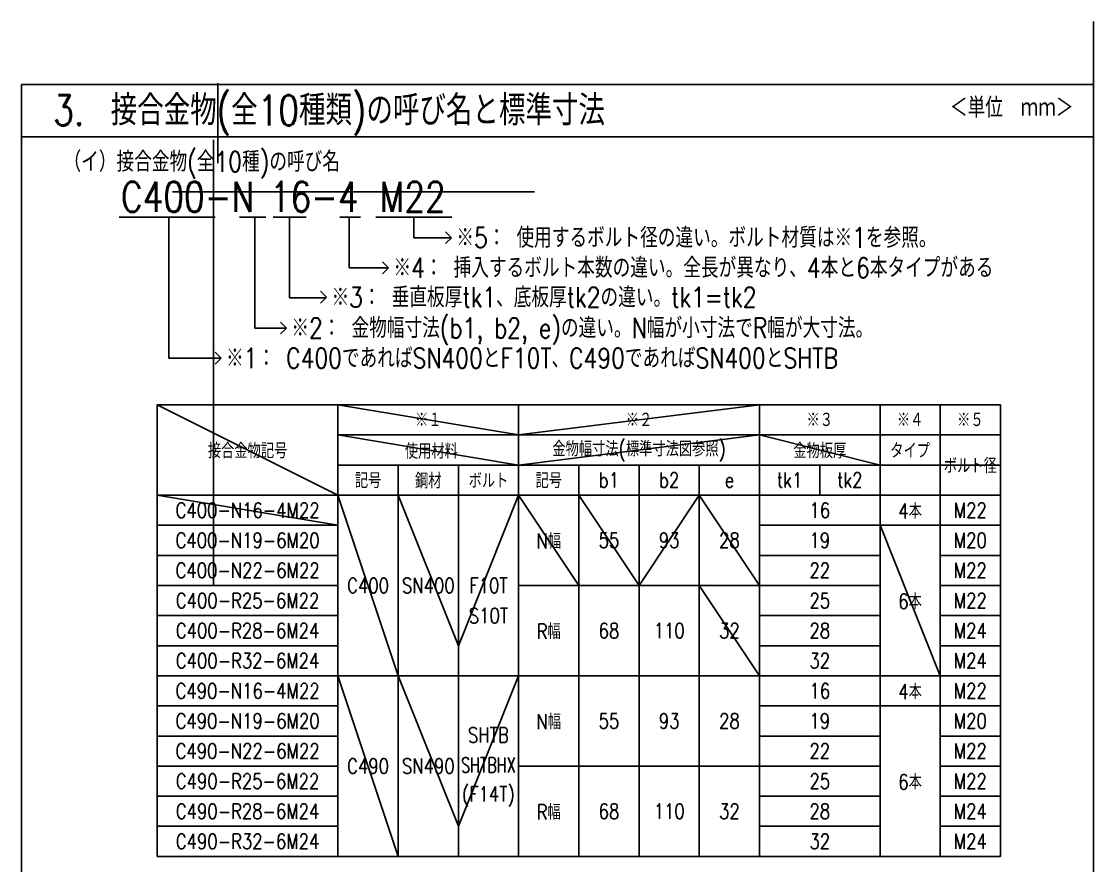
# Model space of a CAD drawing. Header units: millimetres. Extents: x 0 to 18796, y -11 to 7128.
# Drawn here: x 0 to 5340, y 2922 to 7128 of the extents above; entities that cross this region are included whole.
import ezdxf
from ezdxf.enums import TextEntityAlignment as Align

# ---------------------------------------------------------------- set-up
doc = ezdxf.new("R2010")
doc.units = ezdxf.units.MM
doc.header["$LTSCALE"] = 5
doc.linetypes.add('DUMMY', pattern=[0])
doc.layers.add('00_ADDL', color=251, linetype='Continuous', plot=False)
doc.layers.add('_1-F_ADDL', color=9, linetype='DUMMY', plot=False)
for name, color, linetype in [('Line-L', 4, 'Continuous'), ('Line-M', 3, 'Continuous'), ('Line-S', 1, 'Continuous')]:
    doc.layers.add(name, color=color, linetype=linetype)
doc.layers.add('txt', color=6, linetype='Continuous', lineweight=0)
doc.styles.add('S020', font='simplex.shx', dxfattribs={"width": 0.8, "height": 100, "bigfont": 'extfont2.shx'})

msp = doc.modelspace()

# ---------------------------------------------------------------- linework, layer by layer
at = {"layer": '00_ADDL'}
for p, q in [((955.903, 6538.414), (955.903, 4313.507)), ((676.523, 5217.644), (1576.481, 4767.663)), ((1576.481, 5217.644), (2476.443, 5067.651)), ((2476.443, 5067.651), (3676.393, 5217.644)), ((1576.481, 5067.651), (2476.443, 4917.657)), ((2476.443, 4917.657), (3676.393, 5067.651)), ((3676.393, 5067.651), (4276.368, 4917.657)), ((4276.368, 4917.657), (4876.343, 4917.657)), ((676.523, 4767.663), (1576.481, 4617.67)), ((1576.481, 4767.663), (1876.469, 3867.701)), ((1876.469, 4767.663), (2176.456, 4017.695)), ((2176.456, 4017.695), (2476.443, 4767.663)), ((2476.443, 4767.663), (2776.431, 4317.682)), ((2776.431, 4767.663), (3076.418, 4317.682)), ((3076.418, 4317.682), (3376.406, 4767.663)), ((3376.406, 4767.663), (3676.393, 4317.682)), ((4276.368, 4617.67), (4576.355, 3867.701)), ((3376.406, 4317.682), (3676.393, 3867.701)), ((1576.481, 3867.701), (1876.469, 2967.739)), ((1876.469, 3867.701), (2176.456, 3117.733)), ((2176.456, 3117.733), (2476.443, 3867.701))]:
    msp.add_line(p, q, dxfattribs=at)
at = {"layer": '_1-F_ADDL'}
for p, q in [((5340, 7128), (5340, 830.94)), ((978.094, 6820.12), (978.094, 6422.148)), ((753.005, 6279.572), (2555.428, 6279.572))]:
    msp.add_line(p, q, dxfattribs=at)
at = {"layer": 'Line-L'}
for p, q in [((5340, 6813.401), (0, 6813.401)), ((0, 6813.401), (0, 0)), ((5340, 6552.564), (0, 6552.564))]:
    msp.add_line(p, q, dxfattribs=at)
at = {"layer": 'Line-M'}
for p, q in [((676.523, 5217.644), (676.523, 4017.695)), ((676.523, 5217.644), (4876.343, 5217.644)), ((1576.481, 5217.644), (1576.481, 4917.657)), ((2476.443, 5217.644), (2476.443, 4917.657)), ((3676.393, 5217.644), (3676.393, 4917.657)), ((4276.368, 5217.644), (4276.368, 4917.657)), ((4576.355, 5217.644), (4576.355, 4917.657)), ((4876.343, 5217.644), (4876.343, 4917.657)), ((1576.481, 5067.651), (4876.343, 5067.651)), ((1576.481, 4917.657), (1576.481, 2967.739)), ((1576.481, 4917.657), (1876.469, 4917.657)), ((1876.469, 4917.657), (2176.456, 4917.657)), ((1876.469, 4917.657), (1876.469, 4017.695)), ((2176.456, 4917.657), (2176.456, 4017.695)), ((2176.456, 4917.657), (2476.443, 4917.657)), ((2476.443, 4917.657), (2476.443, 4017.695)), ((2476.443, 4917.657), (2776.431, 4917.657)), ((2776.431, 4917.657), (3076.418, 4917.657)), ((2776.431, 4917.657), (2776.431, 4017.695)), ((3076.418, 4917.657), (3076.418, 4017.695)), ((3076.418, 4917.657), (3376.406, 4917.657)), ((3376.406, 4917.657), (3376.406, 4017.695)), ((3376.406, 4917.657), (3676.393, 4917.657)), ((3676.393, 4917.657), (3976.381, 4917.657)), ((3676.393, 4917.657), (3676.393, 4017.695)), ((3976.381, 4917.657), (3976.381, 4767.663)), ((3976.381, 4917.657), (4276.368, 4917.657)), ((4276.368, 4917.657), (4276.368, 4017.695)), ((4576.355, 4917.657), (4576.355, 4017.695)), ((4876.343, 4917.657), (4876.343, 4017.695)), ((676.523, 4767.663), (1576.481, 4767.663)), ((1576.481, 4767.663), (1876.469, 4767.663)), ((1876.469, 4767.663), (2176.456, 4767.663)), ((2176.456, 4767.663), (2476.443, 4767.663)), ((2476.443, 4767.663), (2776.431, 4767.663)), ((2776.431, 4767.663), (3076.418, 4767.663)), ((3076.418, 4767.663), (3376.406, 4767.663)), ((3376.406, 4767.663), (3676.393, 4767.663)), ((3676.393, 4767.663), (3976.381, 4767.663)), ((3976.381, 4767.663), (4276.368, 4767.663)), ((4276.368, 4767.663), (4576.355, 4767.663)), ((4576.355, 4767.663), (4876.343, 4767.663)), ((676.523, 4467.676), (676.523, 2967.739)), ((1876.469, 4167.689), (1876.469, 2967.739)), ((2176.456, 4167.689), (2176.456, 2967.739)), ((2476.443, 4167.689), (2476.443, 2967.739)), ((2776.431, 4167.689), (2776.431, 2967.739)), ((3076.418, 4167.689), (3076.418, 2967.739)), ((3376.406, 4167.689), (3376.406, 2967.739)), ((3676.393, 4167.689), (3676.393, 2967.739)), ((4276.368, 4167.689), (4276.368, 2967.739)), ((4576.355, 4167.689), (4576.355, 2967.739)), ((4876.343, 4167.689), (4876.343, 2967.739)), ((676.523, 3867.701), (1576.481, 3867.701)), ((1576.481, 3867.701), (1876.469, 3867.701)), ((1876.469, 3867.701), (2176.456, 3867.701)), ((2176.456, 3867.701), (2476.443, 3867.701)), ((2476.443, 3867.701), (2776.431, 3867.701)), ((2776.431, 3867.701), (3076.418, 3867.701)), ((3076.418, 3867.701), (3376.406, 3867.701)), ((3376.406, 3867.701), (3676.393, 3867.701)), ((3676.393, 3867.701), (3976.381, 3867.701)), ((3976.381, 3867.701), (4276.368, 3867.701)), ((4276.368, 3867.701), (4576.355, 3867.701)), ((4576.355, 3867.701), (4876.343, 3867.701)), ((676.523, 2967.739), (1576.481, 2967.739)), ((1576.481, 2967.739), (1876.469, 2967.739)), ((1876.469, 2967.739), (2176.456, 2967.739)), ((2176.456, 2967.739), (2476.443, 2967.739)), ((2476.443, 2967.739), (2776.431, 2967.739)), ((2776.431, 2967.739), (3076.418, 2967.739)), ((3076.418, 2967.739), (3376.406, 2967.739)), ((3376.406, 2967.739), (3676.393, 2967.739)), ((3676.393, 2967.739), (3976.381, 2967.739)), ((3976.381, 2967.739), (4276.368, 2967.739)), ((4276.368, 2967.739), (4576.355, 2967.739)), ((4576.355, 2967.739), (4876.343, 2967.739))]:
    msp.add_line(p, q, dxfattribs=at)
at = {"layer": 'Line-S'}
for p, q in [((486.178, 6152.1), (965.383, 6152.1)), ((733.843, 6152.1), (733.843, 5450.549)), ((1085.355, 6152.1), (1216.717, 6152.1)), ((1161.743, 6152.1), (1161.743, 5600.549)), ((1253.207, 6152.1), (1417.608, 6152.1)), ((1335.407, 6152.1), (1335.407, 5750.549)), ((1586.086, 6152.1), (1688.136, 6152.1)), ((1632.916, 6152.1), (1632.916, 5900.549)), ((1765.216, 6152.1), (2144.102, 6152.1)), ((1954.659, 6152.1), (1954.659, 6050.549)), ((1954.659, 6050.549), (2141.613, 6050.549)), ((2141.613, 6050.549), (2111.867, 6080.295)), ((2141.613, 6050.549), (2111.867, 6020.803)), ((1828.424, 5900.549), (1798.679, 5930.295)), ((1632.916, 5900.549), (1828.424, 5900.549)), ((1828.424, 5900.549), (1798.679, 5870.803)), ((1520.082, 5753.577), (1490.336, 5783.323)), ((1335.407, 5750.549), (1517.054, 5750.549)), ((1520.082, 5753.577), (1490.336, 5723.831)), ((1319.785, 5600.549), (1290.039, 5630.295)), ((1161.743, 5600.549), (1319.785, 5600.549)), ((1319.785, 5600.549), (1290.039, 5570.803)), ((733.843, 5450.549), (994.575, 5450.549)), ((994.575, 5450.549), (964.83, 5480.295)), ((994.575, 5450.549), (964.83, 5420.803)), ((676.523, 4617.67), (1576.481, 4617.67)), ((3676.393, 4617.67), (3976.381, 4617.67)), ((3976.381, 4617.67), (4276.368, 4617.67)), ((4276.368, 4617.67), (4576.355, 4617.67)), ((4576.355, 4617.67), (4876.343, 4617.67)), ((676.523, 4467.676), (1576.481, 4467.676)), ((3676.393, 4467.676), (3976.381, 4467.676)), ((3976.381, 4467.676), (4276.368, 4467.676)), ((4576.355, 4467.676), (4876.343, 4467.676)), ((676.523, 4317.682), (1576.481, 4317.682)), ((2476.443, 4317.682), (2776.431, 4317.682)), ((2776.431, 4317.682), (3076.418, 4317.682)), ((3076.418, 4317.682), (3376.406, 4317.682)), ((3376.406, 4317.682), (3676.393, 4317.682)), ((3676.393, 4317.682), (3976.381, 4317.682)), ((3976.381, 4317.682), (4276.368, 4317.682)), ((4576.355, 4317.682), (4876.343, 4317.682)), ((676.523, 4167.689), (1576.481, 4167.689)), ((3676.393, 4167.689), (3976.381, 4167.689)), ((3976.381, 4167.689), (4276.368, 4167.689)), ((4576.355, 4167.689), (4876.343, 4167.689)), ((676.523, 4017.695), (1576.481, 4017.695)), ((3676.393, 4017.695), (3976.381, 4017.695)), ((3976.381, 4017.695), (4276.368, 4017.695)), ((4576.355, 4017.695), (4876.343, 4017.695)), ((676.523, 3717.707), (1576.481, 3717.707)), ((3676.393, 3717.707), (3976.381, 3717.707)), ((3976.381, 3717.707), (4276.368, 3717.707)), ((4276.368, 3717.707), (4576.355, 3717.707)), ((4576.355, 3717.707), (4876.343, 3717.707)), ((676.523, 3567.714), (1576.481, 3567.714)), ((3676.393, 3567.714), (3976.381, 3567.714)), ((3976.381, 3567.714), (4276.368, 3567.714)), ((4576.355, 3567.714), (4876.343, 3567.714)), ((676.523, 3417.72), (1576.481, 3417.72)), ((2476.443, 3417.72), (2776.431, 3417.72)), ((2776.431, 3417.72), (3076.418, 3417.72)), ((3076.418, 3417.72), (3376.406, 3417.72)), ((3376.406, 3417.72), (3676.393, 3417.72)), ((3676.393, 3417.72), (3976.381, 3417.72)), ((3976.381, 3417.72), (4276.368, 3417.72)), ((4576.355, 3417.72), (4876.343, 3417.72)), ((676.523, 3267.726), (1576.481, 3267.726)), ((3676.393, 3267.726), (3976.381, 3267.726)), ((3976.381, 3267.726), (4276.368, 3267.726)), ((4576.355, 3267.726), (4876.343, 3267.726)), ((676.523, 3117.733), (1576.481, 3117.733)), ((3676.393, 3117.733), (3976.381, 3117.733)), ((3976.381, 3117.733), (4276.368, 3117.733)), ((4576.355, 3117.733), (4876.343, 3117.733))]:
    msp.add_line(p, q, dxfattribs=at)

# ---------------------------------------------------------------- texts
at = {"layer": 'txt', "style": 'S020', "width": 0.8}
for s, height, p in [('3.\u3000接合金物(全10種類)の呼び名と標準寸法', 150, (158.289, 6685.222)), ('（イ）接合金物(全10種)の呼び名', 100, (209.569, 6429.308))]:
    msp.add_text(s, height=height, dxfattribs=at).set_placement(p, align=Align.MIDDLE_LEFT)
msp.add_text('＜単位\u3000ｍｍ＞', height=100, dxfattribs=at).set_placement((4624.456, 6648.985))
for s, height, p in [('C400-N', 150, (496.241, 6329.268)), ('16-4', 150, (1237.409, 6329.268)), ('M22', 150, (1784.315, 6329.268)), ('※5： 使用するボルト径の違い。ボルト材質は※1を参照。', 100, (2166.102, 6100.549)), ('※4： 挿入するボルト本数の違い。全長が異なり、4本と6本タイプがある', 100, (1852.914, 5950.549)), ('※3： 垂直板厚tk1、底板厚tk2の違い。tk1=tk2', 100, (1544.571, 5803.577)), ('※2： 金物幅寸法(b1, b2, e)の違い。N幅が小寸法でR幅が大寸法。', 100, (1344.274, 5650.549)), ('※1： C400であればSN400とF10T、C490であればSN400とSHTB', 100, (1019.065, 5500.549))]:
    msp.add_text(s, height=height, dxfattribs=at).set_placement(p, align=Align.TOP_LEFT)
at = {"layer": 'txt', "style": 'S020'}
for s, width, p in [('※１', 0.8, (2026.462, 5142.648)), ('※２', 0.8, (3076.418, 5142.648)), ('※３', 0.8, (3976.381, 5142.648)), ('※４', 0.8, (4426.362, 5142.648)), ('※５', 0.8, (4726.349, 5142.648)), ('接合金物記号', 0.8, (1126.502, 4992.654)), ('使用材料', 0.8, (2041.867, 4990.086)), ('金物幅寸法(標準寸法図参照)', 0.8, (3076.418, 4992.654)), ('金物板厚', 0.8, (3976.381, 4992.654)), ('タイプ', 0.8, (4426.362, 4992.654)), ('ボルト径', 0.8, (4726.349, 4917.657)), ('記号', 0.8, (1726.475, 4842.66)), ('鋼材', 0.8, (2026.462, 4842.66)), ('ボルト', 0.8, (2326.45, 4842.66)), ('記号', 0.8, (2626.437, 4842.66)), ('b1', 0.8, (2926.425, 4842.66)), ('b2', 0.8, (3226.412, 4842.66)), ('tk1', 0.8, (3826.387, 4842.66)), ('tk2', 0.8, (4126.374, 4842.66)), ('e', 0.8, (3526.399, 4842.66)), ('C400-N16-4M22', 0.8, (1126.502, 4692.666)), ('16', 0.8, (3976.381, 4692.666)), ('4本', 0.8, (4426.362, 4692.666)), ('M22', 0.8, (4726.349, 4692.666)), ('C400-N19-6M20', 0.8, (1126.502, 4542.673)), ('N幅', 0.8, (2626.437, 4542.673)), ('55', 0.8, (2926.425, 4542.673)), ('93', 0.8, (3226.412, 4542.673)), ('28', 0.8, (3526.399, 4542.673)), ('19', 0.8, (3976.381, 4542.673)), ('M20', 0.8, (4726.349, 4542.673)), ('C400-N22-6M22', 0.8, (1126.502, 4392.679)), ('22', 0.8, (3976.381, 4392.679)), ('M22', 0.8, (4726.349, 4392.679)), ('C400', 0.8, (1726.475, 4317.682)), ('SN400', 0.8, (2026.462, 4317.682)), ('F10T', 0.8, (2326.45, 4317.682)), ('C400-R25-6M22', 0.8, (1126.502, 4242.685)), ('25', 0.8, (3976.381, 4242.685)), ('6本', 0.8, (4426.362, 4242.685)), ('M22', 0.8, (4726.349, 4242.685)), ('S10T', 0.8, (2326.45, 4167.689)), ('C400-R28-6M24', 0.8, (1126.502, 4092.692)), ('R幅', 0.8, (2626.437, 4092.692)), ('68', 0.8, (2926.425, 4092.692)), ('110', 0.8, (3226.412, 4092.692)), ('32', 0.8, (3526.399, 4092.692)), ('28', 0.8, (3976.381, 4092.692)), ('M24', 0.8, (4726.349, 4092.692)), ('C400-R32-6M24', 0.8, (1126.502, 3942.698)), ('32', 0.8, (3976.381, 3942.698)), ('M24', 0.8, (4726.349, 3942.698)), ('C490-N16-4M22', 0.8, (1126.502, 3792.704)), ('16', 0.8, (3976.381, 3792.704)), ('4本', 0.8, (4426.362, 3792.704)), ('M22', 0.8, (4726.349, 3792.704)), ('C490-N19-6M20', 0.8, (1126.502, 3642.711)), ('N幅', 0.8, (2626.437, 3642.711)), ('55', 0.8, (2926.425, 3642.711)), ('93', 0.8, (3226.412, 3642.711)), ('28', 0.8, (3526.399, 3642.711)), ('19', 0.8, (3976.381, 3642.711)), ('M20', 0.8, (4726.349, 3642.711)), ('SHTB', 0.8, (2325.89, 3572.933)), ('C490-N22-6M22', 0.8, (1126.502, 3492.717)), ('22', 0.8, (3976.381, 3492.717)), ('M22', 0.8, (4726.349, 3492.717)), ('C490', 0.8, (1726.475, 3417.72)), ('SN490', 0.8, (2026.462, 3417.72)), ('SHTBHX', 0.7, (2325.89, 3422.94)), ('C490-R25-6M22', 0.8, (1126.502, 3342.723)), ('25', 0.8, (3976.381, 3342.723)), ('6本', 0.8, (4426.362, 3342.723)), ('M22', 0.8, (4726.349, 3342.723)), ('(F14T)', 0.8, (2325.89, 3272.946)), ('C490-R28-6M24', 0.8, (1126.502, 3192.729)), ('R幅', 0.8, (2626.437, 3192.729)), ('68', 0.8, (2926.425, 3192.729)), ('110', 0.8, (3226.412, 3192.729)), ('32', 0.8, (3526.399, 3192.729)), ('28', 0.8, (3976.381, 3192.729)), ('M24', 0.8, (4726.349, 3192.729)), ('C490-R32-6M24', 0.8, (1126.502, 3042.736)), ('32', 0.8, (3976.381, 3042.736)), ('M24', 0.8, (4726.349, 3042.736))]:
    msp.add_text(s, height=75, dxfattribs=dict(at, width=width)).set_placement(p, align=Align.MIDDLE)

doc.saveas('drawing.dxf')
